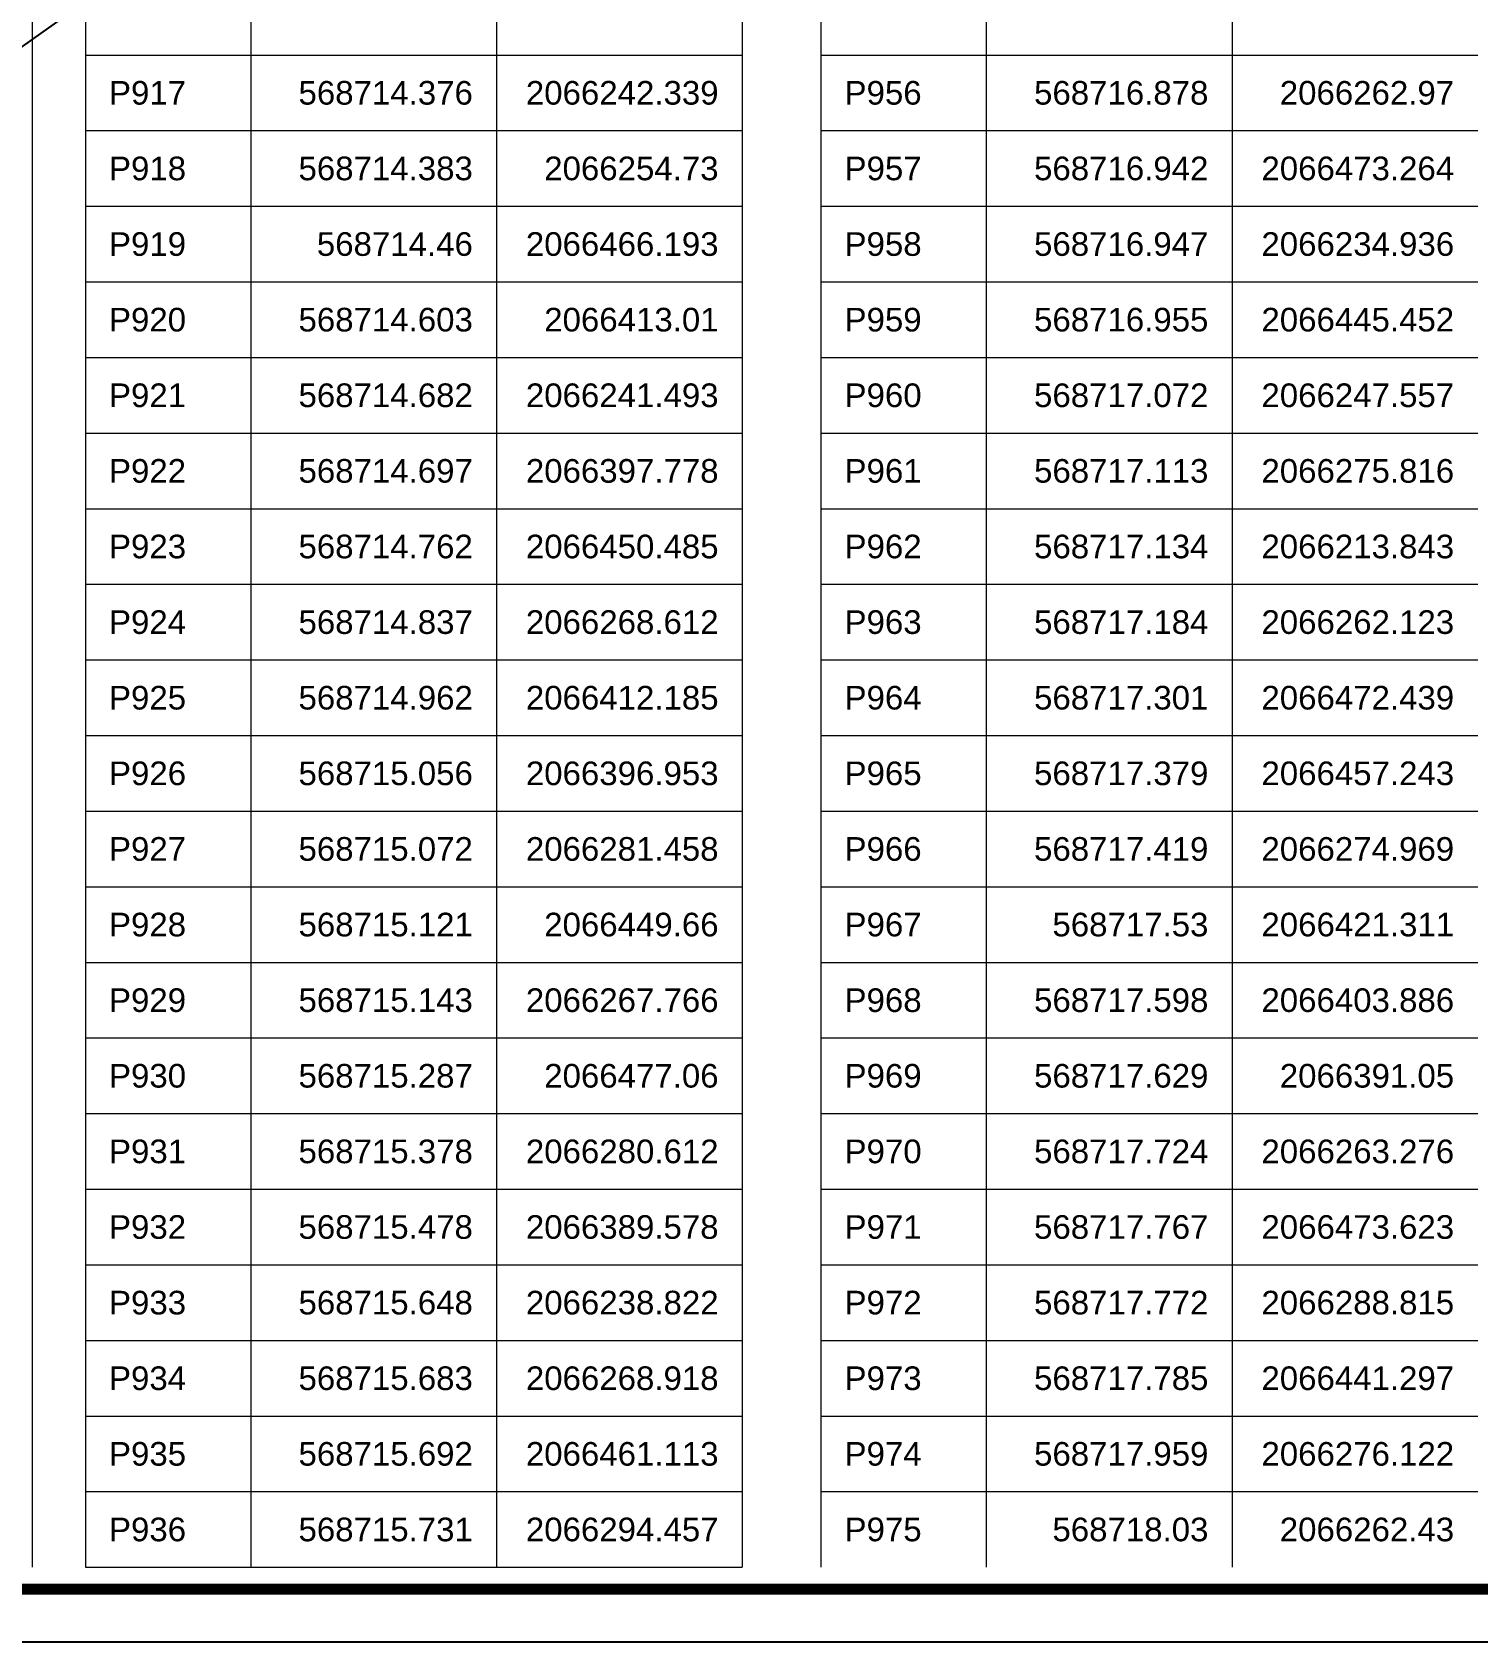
# Model space of a CAD drawing. Header units: millimetres. Extents: x 0 to 571985, y 0 to 2066666.
# Drawn here: x 569650.55 to 569664.01, y 2065582.96 to 2065597.95 of the extents above; entities that cross this region are included whole.
import ezdxf
from ezdxf.enums import TextEntityAlignment as Align

# ---------------------------------------------------------------- set-up
doc = ezdxf.new("R2010")
doc.units = ezdxf.units.MM
doc.linetypes.add('CENTER', pattern=[3, 1.5, -0.5, 0.5, -0.5])
for name, color, linetype, lineweight in [('A-KY HIEU', 34, 'Continuous', 20), ('E- RANH GIOI', 1, 'CENTER', 13), ('kata_net khung', 3, 'Continuous', 20), ('kata_text', 254, 'Continuous', 30)]:
    doc.layers.add(name, color=color, linetype=linetype, lineweight=lineweight)
doc.layers.add('KCS_Plotter', color=11, linetype='Continuous', plot=False)
doc.styles.add('kata_text', font='arial.ttf', dxfattribs={"width": 0.8})

# ---------------------------------------------------------------- blocks, each defined once
blk = doc.blocks.new('A$C33BC4D2A')
at = {"layer": 'A-KY HIEU', "color": 0, "const_width": 1.02}
blk.add_lwpolyline([(14.35, -292.1), (14.35, -4.9), (414.98, -4.9), (414.98, -292.1)], close=True, dxfattribs=at)
at = {"layer": 'Defpoints', "color": 125}
blk.add_lwpolyline([(0, -297), (420, -297), (420, 0), (0, 0)], close=True, dxfattribs=at)

msp = doc.modelspace()

# ---------------------------------------------------------------- linework, layer by layer
at = {"layer": 'kata_net khung'}
for p, q in [((569650.554, 2065611.816), (569650.554, 2065583.656)), ((569651.049, 2065611.816), (569651.049, 2065583.656)), ((569652.589, 2065611.816), (569652.589, 2065583.656)), ((569654.877, 2065611.816), (569654.877, 2065583.656)), ((569657.165, 2065611.816), (569657.165, 2065583.656)), ((569657.898, 2065611.816), (569657.898, 2065583.656)), ((569659.438, 2065611.816), (569659.438, 2065583.656)), ((569661.726, 2065611.816), (569661.726, 2065583.656)), ((569651.049, 2065597.736), (569657.165, 2065597.736)), ((569657.898, 2065597.736), (569664.014, 2065597.736)), ((569651.049, 2065597.032), (569657.165, 2065597.032)), ((569657.898, 2065597.032), (569664.014, 2065597.032)), ((569651.049, 2065596.328), (569657.165, 2065596.328)), ((569657.898, 2065596.328), (569664.014, 2065596.328)), ((569651.049, 2065595.624), (569657.165, 2065595.624)), ((569657.898, 2065595.624), (569664.014, 2065595.624)), ((569651.049, 2065594.92), (569657.165, 2065594.92)), ((569657.898, 2065594.92), (569664.014, 2065594.92)), ((569651.049, 2065594.216), (569657.165, 2065594.216)), ((569657.898, 2065594.216), (569664.014, 2065594.216)), ((569651.049, 2065593.512), (569657.165, 2065593.512)), ((569657.898, 2065593.512), (569664.014, 2065593.512)), ((569651.049, 2065592.808), (569657.165, 2065592.808)), ((569657.898, 2065592.808), (569664.014, 2065592.808)), ((569651.049, 2065592.104), (569657.165, 2065592.104)), ((569657.898, 2065592.104), (569664.014, 2065592.104)), ((569651.049, 2065591.4), (569657.165, 2065591.4)), ((569657.898, 2065591.4), (569664.014, 2065591.4)), ((569651.049, 2065590.696), (569657.165, 2065590.696)), ((569657.898, 2065590.696), (569664.014, 2065590.696)), ((569651.049, 2065589.992), (569657.165, 2065589.992)), ((569657.898, 2065589.992), (569664.014, 2065589.992)), ((569651.049, 2065589.288), (569657.165, 2065589.288)), ((569657.898, 2065589.288), (569664.014, 2065589.288)), ((569651.049, 2065588.584), (569657.165, 2065588.584)), ((569657.898, 2065588.584), (569664.014, 2065588.584)), ((569651.049, 2065587.88), (569657.165, 2065587.88)), ((569657.898, 2065587.88), (569664.014, 2065587.88)), ((569651.049, 2065587.176), (569657.165, 2065587.176)), ((569657.898, 2065587.176), (569664.014, 2065587.176)), ((569651.049, 2065586.472), (569657.165, 2065586.472)), ((569657.898, 2065586.472), (569664.014, 2065586.472)), ((569651.049, 2065585.768), (569657.165, 2065585.768)), ((569657.898, 2065585.768), (569664.014, 2065585.768)), ((569651.049, 2065585.064), (569657.165, 2065585.064)), ((569657.898, 2065585.064), (569664.014, 2065585.064)), ((569651.049, 2065584.36), (569657.165, 2065584.36)), ((569657.898, 2065584.36), (569664.014, 2065584.36)), ((569651.049, 2065583.656), (569657.165, 2065583.656))]:
    msp.add_line(p, q, dxfattribs=at)
at = {"layer": 'KCS_Plotter'}
msp.add_line((569629.456, 2065582.962), (569671.456, 2065612.662), dxfattribs=at)

# ---------------------------------------------------------------- block references
at = {"layer": 'E- RANH GIOI', "xscale": 0.1, "yscale": 0.1, "zscale": 0.1}
msp.add_blockref('A$C33BC4D2A', (569629.456, 2065612.662), dxfattribs=at)

# ---------------------------------------------------------------- texts
at = {"layer": 'kata_text', "style": 'kata_text'}
for s, p in [('P917', (569651.269, 2065597.384)), ('P956', (569658.118, 2065597.384)), ('P918', (569651.269, 2065596.68)), ('P957', (569658.118, 2065596.68)), ('P919', (569651.269, 2065595.976)), ('P958', (569658.118, 2065595.976)), ('P920', (569651.269, 2065595.272)), ('P959', (569658.118, 2065595.272)), ('P921', (569651.269, 2065594.568)), ('P960', (569658.118, 2065594.568)), ('P922', (569651.269, 2065593.864)), ('P961', (569658.118, 2065593.864)), ('P923', (569651.269, 2065593.16)), ('P962', (569658.118, 2065593.16)), ('P924', (569651.269, 2065592.456)), ('P963', (569658.118, 2065592.456)), ('P925', (569651.269, 2065591.752)), ('P964', (569658.118, 2065591.752)), ('P926', (569651.269, 2065591.048)), ('P965', (569658.118, 2065591.048)), ('P927', (569651.269, 2065590.344)), ('P966', (569658.118, 2065590.344)), ('P928', (569651.269, 2065589.64)), ('P967', (569658.118, 2065589.64)), ('P929', (569651.269, 2065588.936)), ('P968', (569658.118, 2065588.936)), ('P930', (569651.269, 2065588.232)), ('P969', (569658.118, 2065588.232)), ('P931', (569651.269, 2065587.528)), ('P970', (569658.118, 2065587.528)), ('P932', (569651.269, 2065586.824)), ('P971', (569658.118, 2065586.824)), ('P933', (569651.269, 2065586.12)), ('P972', (569658.118, 2065586.12)), ('P934', (569651.269, 2065585.416)), ('P973', (569658.118, 2065585.416)), ('P935', (569651.269, 2065584.712)), ('P974', (569658.118, 2065584.712)), ('P936', (569651.269, 2065584.008)), ('P975', (569658.118, 2065584.008))]:
    msp.add_text(s, height=0.22, dxfattribs=at).set_placement(p, align=Align.MIDDLE_LEFT)
for s, p in [('568714.376', (569654.657, 2065597.384)), ('2066242.339', (569656.945, 2065597.384)), ('568716.878', (569661.506, 2065597.384)), ('2066262.97', (569663.794, 2065597.384)), ('568714.383', (569654.657, 2065596.68)), ('2066254.73', (569656.945, 2065596.68)), ('568716.942', (569661.506, 2065596.68)), ('2066473.264', (569663.794, 2065596.68)), ('568714.46', (569654.657, 2065595.976)), ('2066466.193', (569656.945, 2065595.976)), ('568716.947', (569661.506, 2065595.976)), ('2066234.936', (569663.794, 2065595.976)), ('568714.603', (569654.657, 2065595.272)), ('2066413.01', (569656.945, 2065595.272)), ('568716.955', (569661.506, 2065595.272)), ('2066445.452', (569663.794, 2065595.272)), ('568714.682', (569654.657, 2065594.568)), ('2066241.493', (569656.945, 2065594.568)), ('568717.072', (569661.506, 2065594.568)), ('2066247.557', (569663.794, 2065594.568)), ('568714.697', (569654.657, 2065593.864)), ('2066397.778', (569656.945, 2065593.864)), ('568717.113', (569661.506, 2065593.864)), ('2066275.816', (569663.794, 2065593.864)), ('568714.762', (569654.657, 2065593.16)), ('2066450.485', (569656.945, 2065593.16)), ('568717.134', (569661.506, 2065593.16)), ('2066213.843', (569663.794, 2065593.16)), ('568714.837', (569654.657, 2065592.456)), ('2066268.612', (569656.945, 2065592.456)), ('568717.184', (569661.506, 2065592.456)), ('2066262.123', (569663.794, 2065592.456)), ('568714.962', (569654.657, 2065591.752)), ('2066412.185', (569656.945, 2065591.752)), ('568717.301', (569661.506, 2065591.752)), ('2066472.439', (569663.794, 2065591.752)), ('568715.056', (569654.657, 2065591.048)), ('2066396.953', (569656.945, 2065591.048)), ('568717.379', (569661.506, 2065591.048)), ('2066457.243', (569663.794, 2065591.048)), ('568715.072', (569654.657, 2065590.344)), ('2066281.458', (569656.945, 2065590.344)), ('568717.419', (569661.506, 2065590.344)), ('2066274.969', (569663.794, 2065590.344)), ('568715.121', (569654.657, 2065589.64)), ('2066449.66', (569656.945, 2065589.64)), ('568717.53', (569661.506, 2065589.64)), ('2066421.311', (569663.794, 2065589.64)), ('568715.143', (569654.657, 2065588.936)), ('2066267.766', (569656.945, 2065588.936)), ('568717.598', (569661.506, 2065588.936)), ('2066403.886', (569663.794, 2065588.936)), ('568715.287', (569654.657, 2065588.232)), ('2066477.06', (569656.945, 2065588.232)), ('568717.629', (569661.506, 2065588.232)), ('2066391.05', (569663.794, 2065588.232)), ('568715.378', (569654.657, 2065587.528)), ('2066280.612', (569656.945, 2065587.528)), ('568717.724', (569661.506, 2065587.528)), ('2066263.276', (569663.794, 2065587.528)), ('568715.478', (569654.657, 2065586.824)), ('2066389.578', (569656.945, 2065586.824)), ('568717.767', (569661.506, 2065586.824)), ('2066473.623', (569663.794, 2065586.824)), ('568715.648', (569654.657, 2065586.12)), ('2066238.822', (569656.945, 2065586.12)), ('568717.772', (569661.506, 2065586.12)), ('2066288.815', (569663.794, 2065586.12)), ('568715.683', (569654.657, 2065585.416)), ('2066268.918', (569656.945, 2065585.416)), ('568717.785', (569661.506, 2065585.416)), ('2066441.297', (569663.794, 2065585.416)), ('568715.692', (569654.657, 2065584.712)), ('2066461.113', (569656.945, 2065584.712)), ('568717.959', (569661.506, 2065584.712)), ('2066276.122', (569663.794, 2065584.712)), ('568715.731', (569654.657, 2065584.008)), ('2066294.457', (569656.945, 2065584.008)), ('568718.03', (569661.506, 2065584.008)), ('2066262.43', (569663.794, 2065584.008))]:
    msp.add_text(s, height=0.22, dxfattribs=at).set_placement(p, align=Align.MIDDLE_RIGHT)

doc.saveas('drawing.dxf')
